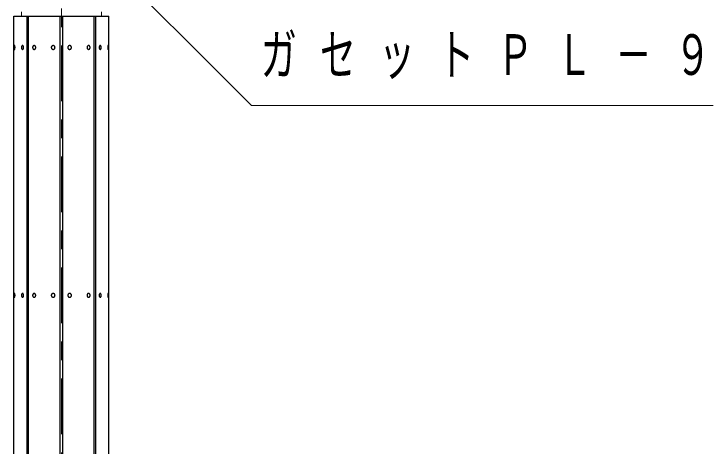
# Model space of a CAD drawing. Units: millimetres on the paper, scale 1:50. Extents: x -365 to 10, y -38 to 257.
# Drawn here: x -266.25 to -228.46, y 78.83 to 102.19 of the extents above; entities that cross this region are included whole.
import ezdxf

# ---------------------------------------------------------------- set-up
doc = ezdxf.new("R2010")
doc.units = ezdxf.units.MM
doc.linetypes.add('USER2', pattern=[6, 3, -1, 1, -1])
doc.layers.add('LY_1', color=7, linetype='Continuous', lineweight=25)
doc.styles.add('ＭＳ ゴシック', font='')
doc.styles.get('ＭＳ ゴシック').set_extended_font_data('MS Gothic')

msp = doc.modelspace()

# ---------------------------------------------------------------- linework, layer by layer
at = {"layer": 'LY_1', "linetype": 'USER2', "lineweight": 13}
msp.add_line((-263.691, 55.48), (-263.691, 118.704), dxfattribs=at)
at = {"layer": 'LY_1'}
for p, q in [((-266.254, 102.08), (-261.128, 102.08)), ((-266.254, 58.48), (-266.254, 102.08)), ((-265.545, 58.48), (-265.545, 102.08)), ((-265.461, 58.48), (-265.461, 102.08)), ((-263.75, 58.48), (-263.75, 102.08)), ((-263.631, 102.08), (-263.631, 58.48)), ((-261.921, 58.48), (-261.921, 102.08)), ((-261.837, 58.48), (-261.837, 102.08)), ((-261.128, 58.48), (-261.128, 102.08))]:
    msp.add_line(p, q, dxfattribs=at)
at = {"layer": 'LY_1', "lineweight": 13}
for p, q in [((-265.854, 102.3), (-265.854, 102.08)), ((-261.528, 102.3), (-261.528, 102.08))]:
    msp.add_line(p, q, dxfattribs=at)
msp.add_lwpolyline([(-262.009, 105.829), (-253.415, 97.234), (-228.46, 97.234)], dxfattribs=at)
at = {"layer": 'LY_1'}
for points in [[(-266.215, 100.482), (-266.216, 100.482), (-266.218, 100.48), (-266.219, 100.479), (-266.221, 100.476), (-266.222, 100.472), (-266.223, 100.468), (-266.225, 100.463), (-266.226, 100.458), (-266.227, 100.452), (-266.228, 100.445), (-266.229, 100.438), (-266.23, 100.431), (-266.23, 100.423), (-266.231, 100.415), (-266.231, 100.406), (-266.232, 100.397), (-266.232, 100.388), (-266.232, 100.38), (-266.232, 100.371), (-266.232, 100.362), (-266.231, 100.353), (-266.231, 100.345), (-266.23, 100.336), (-266.23, 100.328), (-266.229, 100.321), (-266.228, 100.314), (-266.227, 100.307), (-266.226, 100.301), (-266.225, 100.296), (-266.223, 100.291), (-266.222, 100.287), (-266.221, 100.283), (-266.219, 100.281), (-266.218, 100.279), (-266.216, 100.277), (-266.215, 100.277), (-266.214, 100.277), (-266.212, 100.279), (-266.211, 100.281), (-266.209, 100.283), (-266.208, 100.287), (-266.206, 100.291), (-266.205, 100.296), (-266.204, 100.301), (-266.203, 100.307), (-266.202, 100.314), (-266.201, 100.321), (-266.2, 100.328), (-266.2, 100.336), (-266.199, 100.345), (-266.199, 100.353), (-266.198, 100.362), (-266.198, 100.371), (-266.198, 100.38), (-266.198, 100.388), (-266.198, 100.397), (-266.199, 100.406), (-266.199, 100.415), (-266.2, 100.423), (-266.2, 100.431), (-266.201, 100.438), (-266.202, 100.445), (-266.203, 100.452), (-266.204, 100.458), (-266.205, 100.463), (-266.206, 100.468), (-266.208, 100.472), (-266.209, 100.476), (-266.211, 100.479), (-266.212, 100.48), (-266.214, 100.482)], [(-265.791, 100.482), (-265.796, 100.482), (-265.801, 100.48), (-265.806, 100.479), (-265.811, 100.476), (-265.815, 100.472), (-265.82, 100.468), (-265.824, 100.463), (-265.828, 100.458), (-265.832, 100.452), (-265.835, 100.445), (-265.839, 100.438), (-265.841, 100.431), (-265.844, 100.423), (-265.846, 100.415), (-265.847, 100.406), (-265.848, 100.397), (-265.849, 100.388), (-265.849, 100.38), (-265.849, 100.371), (-265.848, 100.362), (-265.847, 100.353), (-265.846, 100.345), (-265.844, 100.336), (-265.841, 100.328), (-265.839, 100.321), (-265.835, 100.314), (-265.832, 100.307), (-265.828, 100.301), (-265.824, 100.296), (-265.82, 100.291), (-265.815, 100.287), (-265.811, 100.283), (-265.806, 100.281), (-265.801, 100.279), (-265.796, 100.277), (-265.791, 100.277), (-265.785, 100.277), (-265.78, 100.279), (-265.775, 100.281), (-265.771, 100.283), (-265.766, 100.287), (-265.761, 100.291), (-265.757, 100.296), (-265.753, 100.301), (-265.749, 100.307), (-265.746, 100.314), (-265.743, 100.321), (-265.74, 100.328), (-265.738, 100.336), (-265.736, 100.345), (-265.734, 100.353), (-265.733, 100.362), (-265.732, 100.371), (-265.732, 100.38), (-265.732, 100.388), (-265.733, 100.397), (-265.734, 100.406), (-265.736, 100.415), (-265.738, 100.423), (-265.74, 100.431), (-265.743, 100.438), (-265.746, 100.445), (-265.749, 100.452), (-265.753, 100.458), (-265.757, 100.463), (-265.761, 100.468), (-265.766, 100.472), (-265.771, 100.476), (-265.775, 100.479), (-265.78, 100.48), (-265.785, 100.482)], [(-265.162, 100.482), (-265.169, 100.482), (-265.176, 100.48), (-265.183, 100.479), (-265.19, 100.476), (-265.197, 100.472), (-265.204, 100.468), (-265.21, 100.463), (-265.216, 100.458), (-265.221, 100.452), (-265.226, 100.445), (-265.231, 100.438), (-265.234, 100.431), (-265.238, 100.423), (-265.241, 100.415), (-265.243, 100.406), (-265.244, 100.397), (-265.245, 100.388), (-265.246, 100.38), (-265.245, 100.371), (-265.244, 100.362), (-265.243, 100.353), (-265.241, 100.345), (-265.238, 100.336), (-265.234, 100.328), (-265.231, 100.321), (-265.226, 100.314), (-265.221, 100.307), (-265.216, 100.301), (-265.21, 100.296), (-265.204, 100.291), (-265.197, 100.287), (-265.19, 100.283), (-265.183, 100.281), (-265.176, 100.279), (-265.169, 100.277), (-265.162, 100.277), (-265.154, 100.277), (-265.147, 100.279), (-265.14, 100.281), (-265.133, 100.283), (-265.126, 100.287), (-265.12, 100.291), (-265.114, 100.296), (-265.108, 100.301), (-265.102, 100.307), (-265.097, 100.314), (-265.093, 100.321), (-265.089, 100.328), (-265.086, 100.336), (-265.083, 100.345), (-265.081, 100.353), (-265.079, 100.362), (-265.078, 100.371), (-265.078, 100.38), (-265.078, 100.388), (-265.079, 100.397), (-265.081, 100.406), (-265.083, 100.415), (-265.086, 100.423), (-265.089, 100.431), (-265.093, 100.438), (-265.097, 100.445), (-265.102, 100.452), (-265.108, 100.458), (-265.114, 100.463), (-265.12, 100.468), (-265.126, 100.472), (-265.133, 100.476), (-265.14, 100.479), (-265.147, 100.48), (-265.154, 100.482)], [(-264.136, 100.482), (-264.145, 100.482), (-264.154, 100.48), (-264.162, 100.479), (-264.171, 100.476), (-264.179, 100.472), (-264.186, 100.468), (-264.194, 100.463), (-264.201, 100.458), (-264.207, 100.452), (-264.213, 100.445), (-264.218, 100.438), (-264.223, 100.431), (-264.227, 100.423), (-264.23, 100.415), (-264.233, 100.406), (-264.235, 100.397), (-264.236, 100.388), (-264.236, 100.38), (-264.236, 100.371), (-264.235, 100.362), (-264.233, 100.353), (-264.23, 100.345), (-264.227, 100.336), (-264.223, 100.328), (-264.218, 100.321), (-264.213, 100.314), (-264.207, 100.307), (-264.201, 100.301), (-264.194, 100.296), (-264.186, 100.291), (-264.179, 100.287), (-264.171, 100.283), (-264.162, 100.281), (-264.154, 100.279), (-264.145, 100.277), (-264.136, 100.277), (-264.128, 100.277), (-264.119, 100.279), (-264.111, 100.281), (-264.102, 100.283), (-264.094, 100.287), (-264.086, 100.291), (-264.079, 100.296), (-264.072, 100.301), (-264.066, 100.307), (-264.06, 100.314), (-264.054, 100.321), (-264.05, 100.328), (-264.046, 100.336), (-264.042, 100.345), (-264.04, 100.353), (-264.038, 100.362), (-264.037, 100.371), (-264.036, 100.38), (-264.037, 100.388), (-264.038, 100.397), (-264.04, 100.406), (-264.042, 100.415), (-264.046, 100.423), (-264.05, 100.431), (-264.054, 100.438), (-264.06, 100.445), (-264.066, 100.452), (-264.072, 100.458), (-264.079, 100.463), (-264.086, 100.468), (-264.094, 100.472), (-264.102, 100.476), (-264.111, 100.479), (-264.119, 100.48), (-264.128, 100.482)], [(-263.245, 100.482), (-263.254, 100.482), (-263.263, 100.48), (-263.271, 100.479), (-263.279, 100.476), (-263.287, 100.472), (-263.295, 100.468), (-263.303, 100.463), (-263.309, 100.458), (-263.316, 100.452), (-263.322, 100.445), (-263.327, 100.438), (-263.332, 100.431), (-263.336, 100.423), (-263.339, 100.415), (-263.342, 100.406), (-263.344, 100.397), (-263.345, 100.388), (-263.345, 100.38), (-263.345, 100.371), (-263.344, 100.362), (-263.342, 100.353), (-263.339, 100.345), (-263.336, 100.336), (-263.332, 100.328), (-263.327, 100.321), (-263.322, 100.314), (-263.316, 100.307), (-263.309, 100.301), (-263.303, 100.296), (-263.295, 100.291), (-263.287, 100.287), (-263.279, 100.283), (-263.271, 100.281), (-263.263, 100.279), (-263.254, 100.277), (-263.245, 100.277), (-263.236, 100.277), (-263.228, 100.279), (-263.219, 100.281), (-263.211, 100.283), (-263.203, 100.287), (-263.195, 100.291), (-263.188, 100.296), (-263.181, 100.301), (-263.174, 100.307), (-263.169, 100.314), (-263.163, 100.321), (-263.159, 100.328), (-263.155, 100.336), (-263.151, 100.345), (-263.149, 100.353), (-263.147, 100.362), (-263.146, 100.371), (-263.145, 100.38), (-263.146, 100.388), (-263.147, 100.397), (-263.149, 100.406), (-263.151, 100.415), (-263.155, 100.423), (-263.159, 100.431), (-263.163, 100.438), (-263.169, 100.445), (-263.174, 100.452), (-263.181, 100.458), (-263.188, 100.463), (-263.195, 100.468), (-263.203, 100.472), (-263.211, 100.476), (-263.219, 100.479), (-263.228, 100.48), (-263.236, 100.482)], [(-262.22, 100.482), (-262.227, 100.482), (-262.234, 100.48), (-262.242, 100.479), (-262.249, 100.476), (-262.255, 100.472), (-262.262, 100.468), (-262.268, 100.463), (-262.274, 100.458), (-262.279, 100.452), (-262.284, 100.445), (-262.289, 100.438), (-262.293, 100.431), (-262.296, 100.423), (-262.299, 100.415), (-262.301, 100.406), (-262.303, 100.397), (-262.304, 100.388), (-262.304, 100.38), (-262.304, 100.371), (-262.303, 100.362), (-262.301, 100.353), (-262.299, 100.345), (-262.296, 100.336), (-262.293, 100.328), (-262.289, 100.321), (-262.284, 100.314), (-262.279, 100.307), (-262.274, 100.301), (-262.268, 100.296), (-262.262, 100.291), (-262.255, 100.287), (-262.249, 100.283), (-262.242, 100.281), (-262.234, 100.279), (-262.227, 100.277), (-262.22, 100.277), (-262.213, 100.277), (-262.205, 100.279), (-262.198, 100.281), (-262.191, 100.283), (-262.184, 100.287), (-262.178, 100.291), (-262.172, 100.296), (-262.166, 100.301), (-262.16, 100.307), (-262.156, 100.314), (-262.151, 100.321), (-262.147, 100.328), (-262.144, 100.336), (-262.141, 100.345), (-262.139, 100.353), (-262.137, 100.362), (-262.136, 100.371), (-262.136, 100.38), (-262.136, 100.388), (-262.137, 100.397), (-262.139, 100.406), (-262.141, 100.415), (-262.144, 100.423), (-262.147, 100.431), (-262.151, 100.438), (-262.156, 100.445), (-262.16, 100.452), (-262.166, 100.458), (-262.172, 100.463), (-262.178, 100.468), (-262.184, 100.472), (-262.191, 100.476), (-262.198, 100.479), (-262.205, 100.48), (-262.213, 100.482)], [(-261.591, 100.482), (-261.596, 100.482), (-261.601, 100.48), (-261.606, 100.479), (-261.611, 100.476), (-261.616, 100.472), (-261.62, 100.468), (-261.625, 100.463), (-261.629, 100.458), (-261.632, 100.452), (-261.636, 100.445), (-261.639, 100.438), (-261.642, 100.431), (-261.644, 100.423), (-261.646, 100.415), (-261.647, 100.406), (-261.649, 100.397), (-261.649, 100.388), (-261.649, 100.38), (-261.649, 100.371), (-261.649, 100.362), (-261.647, 100.353), (-261.646, 100.345), (-261.644, 100.336), (-261.642, 100.328), (-261.639, 100.321), (-261.636, 100.314), (-261.632, 100.307), (-261.629, 100.301), (-261.625, 100.296), (-261.62, 100.291), (-261.616, 100.287), (-261.611, 100.283), (-261.606, 100.281), (-261.601, 100.279), (-261.596, 100.277), (-261.591, 100.277), (-261.586, 100.277), (-261.581, 100.279), (-261.576, 100.281), (-261.571, 100.283), (-261.566, 100.287), (-261.562, 100.291), (-261.557, 100.296), (-261.553, 100.301), (-261.55, 100.307), (-261.546, 100.314), (-261.543, 100.321), (-261.54, 100.328), (-261.538, 100.336), (-261.536, 100.345), (-261.534, 100.353), (-261.533, 100.362), (-261.533, 100.371), (-261.532, 100.38), (-261.533, 100.388), (-261.533, 100.397), (-261.534, 100.406), (-261.536, 100.415), (-261.538, 100.423), (-261.54, 100.431), (-261.543, 100.438), (-261.546, 100.445), (-261.55, 100.452), (-261.553, 100.458), (-261.557, 100.463), (-261.562, 100.468), (-261.566, 100.472), (-261.571, 100.476), (-261.576, 100.479), (-261.581, 100.48), (-261.586, 100.482)], [(-261.167, 100.482), (-261.168, 100.482), (-261.169, 100.48), (-261.171, 100.479), (-261.172, 100.476), (-261.174, 100.472), (-261.175, 100.468), (-261.176, 100.463), (-261.177, 100.458), (-261.179, 100.452), (-261.18, 100.445), (-261.18, 100.438), (-261.181, 100.431), (-261.182, 100.423), (-261.183, 100.415), (-261.183, 100.406), (-261.183, 100.397), (-261.183, 100.388), (-261.184, 100.38), (-261.183, 100.371), (-261.183, 100.362), (-261.183, 100.353), (-261.183, 100.345), (-261.182, 100.336), (-261.181, 100.328), (-261.18, 100.321), (-261.18, 100.314), (-261.179, 100.307), (-261.177, 100.301), (-261.176, 100.296), (-261.175, 100.291), (-261.174, 100.287), (-261.172, 100.283), (-261.171, 100.281), (-261.169, 100.279), (-261.168, 100.277), (-261.167, 100.277), (-261.165, 100.277), (-261.164, 100.279), (-261.162, 100.281), (-261.161, 100.283), (-261.159, 100.287), (-261.158, 100.291), (-261.157, 100.296), (-261.156, 100.301), (-261.155, 100.307), (-261.154, 100.314), (-261.153, 100.321), (-261.152, 100.328), (-261.151, 100.336), (-261.151, 100.345), (-261.15, 100.353), (-261.15, 100.362), (-261.15, 100.371), (-261.15, 100.38), (-261.15, 100.388), (-261.15, 100.397), (-261.15, 100.406), (-261.151, 100.415), (-261.151, 100.423), (-261.152, 100.431), (-261.153, 100.438), (-261.154, 100.445), (-261.155, 100.452), (-261.156, 100.458), (-261.157, 100.463), (-261.158, 100.468), (-261.159, 100.472), (-261.161, 100.476), (-261.162, 100.479), (-261.164, 100.48), (-261.165, 100.482)], [(-266.215, 87.082), (-266.216, 87.082), (-266.218, 87.08), (-266.219, 87.079), (-266.221, 87.076), (-266.222, 87.072), (-266.223, 87.068), (-266.225, 87.063), (-266.226, 87.058), (-266.227, 87.052), (-266.228, 87.045), (-266.229, 87.038), (-266.23, 87.031), (-266.23, 87.023), (-266.231, 87.015), (-266.231, 87.006), (-266.232, 86.997), (-266.232, 86.988), (-266.232, 86.98), (-266.232, 86.971), (-266.232, 86.962), (-266.231, 86.953), (-266.231, 86.945), (-266.23, 86.936), (-266.23, 86.928), (-266.229, 86.921), (-266.228, 86.914), (-266.227, 86.907), (-266.226, 86.901), (-266.225, 86.896), (-266.223, 86.891), (-266.222, 86.887), (-266.221, 86.883), (-266.219, 86.881), (-266.218, 86.879), (-266.216, 86.877), (-266.215, 86.877), (-266.214, 86.877), (-266.212, 86.879), (-266.211, 86.881), (-266.209, 86.883), (-266.208, 86.887), (-266.206, 86.891), (-266.205, 86.896), (-266.204, 86.901), (-266.203, 86.907), (-266.202, 86.914), (-266.201, 86.921), (-266.2, 86.928), (-266.2, 86.936), (-266.199, 86.945), (-266.199, 86.953), (-266.198, 86.962), (-266.198, 86.971), (-266.198, 86.98), (-266.198, 86.988), (-266.198, 86.997), (-266.199, 87.006), (-266.199, 87.015), (-266.2, 87.023), (-266.2, 87.031), (-266.201, 87.038), (-266.202, 87.045), (-266.203, 87.052), (-266.204, 87.058), (-266.205, 87.063), (-266.206, 87.068), (-266.208, 87.072), (-266.209, 87.076), (-266.211, 87.079), (-266.212, 87.08), (-266.214, 87.082)], [(-265.791, 87.082), (-265.796, 87.082), (-265.801, 87.08), (-265.806, 87.079), (-265.811, 87.076), (-265.815, 87.072), (-265.82, 87.068), (-265.824, 87.063), (-265.828, 87.058), (-265.832, 87.052), (-265.835, 87.045), (-265.839, 87.038), (-265.841, 87.031), (-265.844, 87.023), (-265.846, 87.015), (-265.847, 87.006), (-265.848, 86.997), (-265.849, 86.988), (-265.849, 86.98), (-265.849, 86.971), (-265.848, 86.962), (-265.847, 86.953), (-265.846, 86.945), (-265.844, 86.936), (-265.841, 86.928), (-265.839, 86.921), (-265.835, 86.914), (-265.832, 86.907), (-265.828, 86.901), (-265.824, 86.896), (-265.82, 86.891), (-265.815, 86.887), (-265.811, 86.883), (-265.806, 86.881), (-265.801, 86.879), (-265.796, 86.877), (-265.791, 86.877), (-265.785, 86.877), (-265.78, 86.879), (-265.775, 86.881), (-265.771, 86.883), (-265.766, 86.887), (-265.761, 86.891), (-265.757, 86.896), (-265.753, 86.901), (-265.749, 86.907), (-265.746, 86.914), (-265.743, 86.921), (-265.74, 86.928), (-265.738, 86.936), (-265.736, 86.945), (-265.734, 86.953), (-265.733, 86.962), (-265.732, 86.971), (-265.732, 86.98), (-265.732, 86.988), (-265.733, 86.997), (-265.734, 87.006), (-265.736, 87.015), (-265.738, 87.023), (-265.74, 87.031), (-265.743, 87.038), (-265.746, 87.045), (-265.749, 87.052), (-265.753, 87.058), (-265.757, 87.063), (-265.761, 87.068), (-265.766, 87.072), (-265.771, 87.076), (-265.775, 87.079), (-265.78, 87.08), (-265.785, 87.082)], [(-265.162, 87.082), (-265.169, 87.082), (-265.176, 87.08), (-265.183, 87.079), (-265.19, 87.076), (-265.197, 87.072), (-265.204, 87.068), (-265.21, 87.063), (-265.216, 87.058), (-265.221, 87.052), (-265.226, 87.045), (-265.231, 87.038), (-265.234, 87.031), (-265.238, 87.023), (-265.241, 87.015), (-265.243, 87.006), (-265.244, 86.997), (-265.245, 86.988), (-265.246, 86.98), (-265.245, 86.971), (-265.244, 86.962), (-265.243, 86.953), (-265.241, 86.945), (-265.238, 86.936), (-265.234, 86.928), (-265.231, 86.921), (-265.226, 86.914), (-265.221, 86.907), (-265.216, 86.901), (-265.21, 86.896), (-265.204, 86.891), (-265.197, 86.887), (-265.19, 86.883), (-265.183, 86.881), (-265.176, 86.879), (-265.169, 86.877), (-265.162, 86.877), (-265.154, 86.877), (-265.147, 86.879), (-265.14, 86.881), (-265.133, 86.883), (-265.126, 86.887), (-265.12, 86.891), (-265.114, 86.896), (-265.108, 86.901), (-265.102, 86.907), (-265.097, 86.914), (-265.093, 86.921), (-265.089, 86.928), (-265.086, 86.936), (-265.083, 86.945), (-265.081, 86.953), (-265.079, 86.962), (-265.078, 86.971), (-265.078, 86.98), (-265.078, 86.988), (-265.079, 86.997), (-265.081, 87.006), (-265.083, 87.015), (-265.086, 87.023), (-265.089, 87.031), (-265.093, 87.038), (-265.097, 87.045), (-265.102, 87.052), (-265.108, 87.058), (-265.114, 87.063), (-265.12, 87.068), (-265.126, 87.072), (-265.133, 87.076), (-265.14, 87.079), (-265.147, 87.08), (-265.154, 87.082)], [(-264.136, 87.082), (-264.145, 87.082), (-264.154, 87.08), (-264.162, 87.079), (-264.171, 87.076), (-264.179, 87.072), (-264.186, 87.068), (-264.194, 87.063), (-264.201, 87.058), (-264.207, 87.052), (-264.213, 87.045), (-264.218, 87.038), (-264.223, 87.031), (-264.227, 87.023), (-264.23, 87.015), (-264.233, 87.006), (-264.235, 86.997), (-264.236, 86.988), (-264.236, 86.98), (-264.236, 86.971), (-264.235, 86.962), (-264.233, 86.953), (-264.23, 86.945), (-264.227, 86.936), (-264.223, 86.928), (-264.218, 86.921), (-264.213, 86.914), (-264.207, 86.907), (-264.201, 86.901), (-264.194, 86.896), (-264.186, 86.891), (-264.179, 86.887), (-264.171, 86.883), (-264.162, 86.881), (-264.154, 86.879), (-264.145, 86.877), (-264.136, 86.877), (-264.128, 86.877), (-264.119, 86.879), (-264.111, 86.881), (-264.102, 86.883), (-264.094, 86.887), (-264.086, 86.891), (-264.079, 86.896), (-264.072, 86.901), (-264.066, 86.907), (-264.06, 86.914), (-264.054, 86.921), (-264.05, 86.928), (-264.046, 86.936), (-264.042, 86.945), (-264.04, 86.953), (-264.038, 86.962), (-264.037, 86.971), (-264.036, 86.98), (-264.037, 86.988), (-264.038, 86.997), (-264.04, 87.006), (-264.042, 87.015), (-264.046, 87.023), (-264.05, 87.031), (-264.054, 87.038), (-264.06, 87.045), (-264.066, 87.052), (-264.072, 87.058), (-264.079, 87.063), (-264.086, 87.068), (-264.094, 87.072), (-264.102, 87.076), (-264.111, 87.079), (-264.119, 87.08), (-264.128, 87.082)], [(-263.245, 87.082), (-263.254, 87.082), (-263.263, 87.08), (-263.271, 87.079), (-263.279, 87.076), (-263.287, 87.072), (-263.295, 87.068), (-263.303, 87.063), (-263.309, 87.058), (-263.316, 87.052), (-263.322, 87.045), (-263.327, 87.038), (-263.332, 87.031), (-263.336, 87.023), (-263.339, 87.015), (-263.342, 87.006), (-263.344, 86.997), (-263.345, 86.988), (-263.345, 86.98), (-263.345, 86.971), (-263.344, 86.962), (-263.342, 86.953), (-263.339, 86.945), (-263.336, 86.936), (-263.332, 86.928), (-263.327, 86.921), (-263.322, 86.914), (-263.316, 86.907), (-263.309, 86.901), (-263.303, 86.896), (-263.295, 86.891), (-263.287, 86.887), (-263.279, 86.883), (-263.271, 86.881), (-263.263, 86.879), (-263.254, 86.877), (-263.245, 86.877), (-263.236, 86.877), (-263.228, 86.879), (-263.219, 86.881), (-263.211, 86.883), (-263.203, 86.887), (-263.195, 86.891), (-263.188, 86.896), (-263.181, 86.901), (-263.174, 86.907), (-263.169, 86.914), (-263.163, 86.921), (-263.159, 86.928), (-263.155, 86.936), (-263.151, 86.945), (-263.149, 86.953), (-263.147, 86.962), (-263.146, 86.971), (-263.145, 86.98), (-263.146, 86.988), (-263.147, 86.997), (-263.149, 87.006), (-263.151, 87.015), (-263.155, 87.023), (-263.159, 87.031), (-263.163, 87.038), (-263.169, 87.045), (-263.174, 87.052), (-263.181, 87.058), (-263.188, 87.063), (-263.195, 87.068), (-263.203, 87.072), (-263.211, 87.076), (-263.219, 87.079), (-263.228, 87.08), (-263.236, 87.082)], [(-262.22, 87.082), (-262.227, 87.082), (-262.234, 87.08), (-262.242, 87.079), (-262.249, 87.076), (-262.255, 87.072), (-262.262, 87.068), (-262.268, 87.063), (-262.274, 87.058), (-262.279, 87.052), (-262.284, 87.045), (-262.289, 87.038), (-262.293, 87.031), (-262.296, 87.023), (-262.299, 87.015), (-262.301, 87.006), (-262.303, 86.997), (-262.304, 86.988), (-262.304, 86.98), (-262.304, 86.971), (-262.303, 86.962), (-262.301, 86.953), (-262.299, 86.945), (-262.296, 86.936), (-262.293, 86.928), (-262.289, 86.921), (-262.284, 86.914), (-262.279, 86.907), (-262.274, 86.901), (-262.268, 86.896), (-262.262, 86.891), (-262.255, 86.887), (-262.249, 86.883), (-262.242, 86.881), (-262.234, 86.879), (-262.227, 86.877), (-262.22, 86.877), (-262.213, 86.877), (-262.205, 86.879), (-262.198, 86.881), (-262.191, 86.883), (-262.184, 86.887), (-262.178, 86.891), (-262.172, 86.896), (-262.166, 86.901), (-262.16, 86.907), (-262.156, 86.914), (-262.151, 86.921), (-262.147, 86.928), (-262.144, 86.936), (-262.141, 86.945), (-262.139, 86.953), (-262.137, 86.962), (-262.136, 86.971), (-262.136, 86.98), (-262.136, 86.988), (-262.137, 86.997), (-262.139, 87.006), (-262.141, 87.015), (-262.144, 87.023), (-262.147, 87.031), (-262.151, 87.038), (-262.156, 87.045), (-262.16, 87.052), (-262.166, 87.058), (-262.172, 87.063), (-262.178, 87.068), (-262.184, 87.072), (-262.191, 87.076), (-262.198, 87.079), (-262.205, 87.08), (-262.213, 87.082)], [(-261.591, 87.082), (-261.596, 87.082), (-261.601, 87.08), (-261.606, 87.079), (-261.611, 87.076), (-261.616, 87.072), (-261.62, 87.068), (-261.625, 87.063), (-261.629, 87.058), (-261.632, 87.052), (-261.636, 87.045), (-261.639, 87.038), (-261.642, 87.031), (-261.644, 87.023), (-261.646, 87.015), (-261.647, 87.006), (-261.649, 86.997), (-261.649, 86.988), (-261.649, 86.98), (-261.649, 86.971), (-261.649, 86.962), (-261.647, 86.953), (-261.646, 86.945), (-261.644, 86.936), (-261.642, 86.928), (-261.639, 86.921), (-261.636, 86.914), (-261.632, 86.907), (-261.629, 86.901), (-261.625, 86.896), (-261.62, 86.891), (-261.616, 86.887), (-261.611, 86.883), (-261.606, 86.881), (-261.601, 86.879), (-261.596, 86.877), (-261.591, 86.877), (-261.586, 86.877), (-261.581, 86.879), (-261.576, 86.881), (-261.571, 86.883), (-261.566, 86.887), (-261.562, 86.891), (-261.557, 86.896), (-261.553, 86.901), (-261.55, 86.907), (-261.546, 86.914), (-261.543, 86.921), (-261.54, 86.928), (-261.538, 86.936), (-261.536, 86.945), (-261.534, 86.953), (-261.533, 86.962), (-261.533, 86.971), (-261.532, 86.98), (-261.533, 86.988), (-261.533, 86.997), (-261.534, 87.006), (-261.536, 87.015), (-261.538, 87.023), (-261.54, 87.031), (-261.543, 87.038), (-261.546, 87.045), (-261.55, 87.052), (-261.553, 87.058), (-261.557, 87.063), (-261.562, 87.068), (-261.566, 87.072), (-261.571, 87.076), (-261.576, 87.079), (-261.581, 87.08), (-261.586, 87.082)], [(-261.167, 87.082), (-261.168, 87.082), (-261.169, 87.08), (-261.171, 87.079), (-261.172, 87.076), (-261.174, 87.072), (-261.175, 87.068), (-261.176, 87.063), (-261.177, 87.058), (-261.179, 87.052), (-261.18, 87.045), (-261.18, 87.038), (-261.181, 87.031), (-261.182, 87.023), (-261.183, 87.015), (-261.183, 87.006), (-261.183, 86.997), (-261.183, 86.988), (-261.184, 86.98), (-261.183, 86.971), (-261.183, 86.962), (-261.183, 86.953), (-261.183, 86.945), (-261.182, 86.936), (-261.181, 86.928), (-261.18, 86.921), (-261.18, 86.914), (-261.179, 86.907), (-261.177, 86.901), (-261.176, 86.896), (-261.175, 86.891), (-261.174, 86.887), (-261.172, 86.883), (-261.171, 86.881), (-261.169, 86.879), (-261.168, 86.877), (-261.167, 86.877), (-261.165, 86.877), (-261.164, 86.879), (-261.162, 86.881), (-261.161, 86.883), (-261.159, 86.887), (-261.158, 86.891), (-261.157, 86.896), (-261.156, 86.901), (-261.155, 86.907), (-261.154, 86.914), (-261.153, 86.921), (-261.152, 86.928), (-261.151, 86.936), (-261.151, 86.945), (-261.15, 86.953), (-261.15, 86.962), (-261.15, 86.971), (-261.15, 86.98), (-261.15, 86.988), (-261.15, 86.997), (-261.15, 87.006), (-261.151, 87.015), (-261.151, 87.023), (-261.152, 87.031), (-261.153, 87.038), (-261.154, 87.045), (-261.155, 87.052), (-261.156, 87.058), (-261.157, 87.063), (-261.158, 87.068), (-261.159, 87.072), (-261.161, 87.076), (-261.162, 87.079), (-261.164, 87.08), (-261.165, 87.082)]]:
    msp.add_lwpolyline(points, close=True, dxfattribs=at)

# ---------------------------------------------------------------- texts
at = {"layer": 'LY_1', "insert": (-252.914, 99.884), "char_height": 2.199, "attachment_point": 4, "style": 'ＭＳ ゴシック'}
msp.add_mtext('\\T1.64;\\W0.65;ガセットＰＬ－９', dxfattribs=at)

doc.saveas('drawing.dxf')
